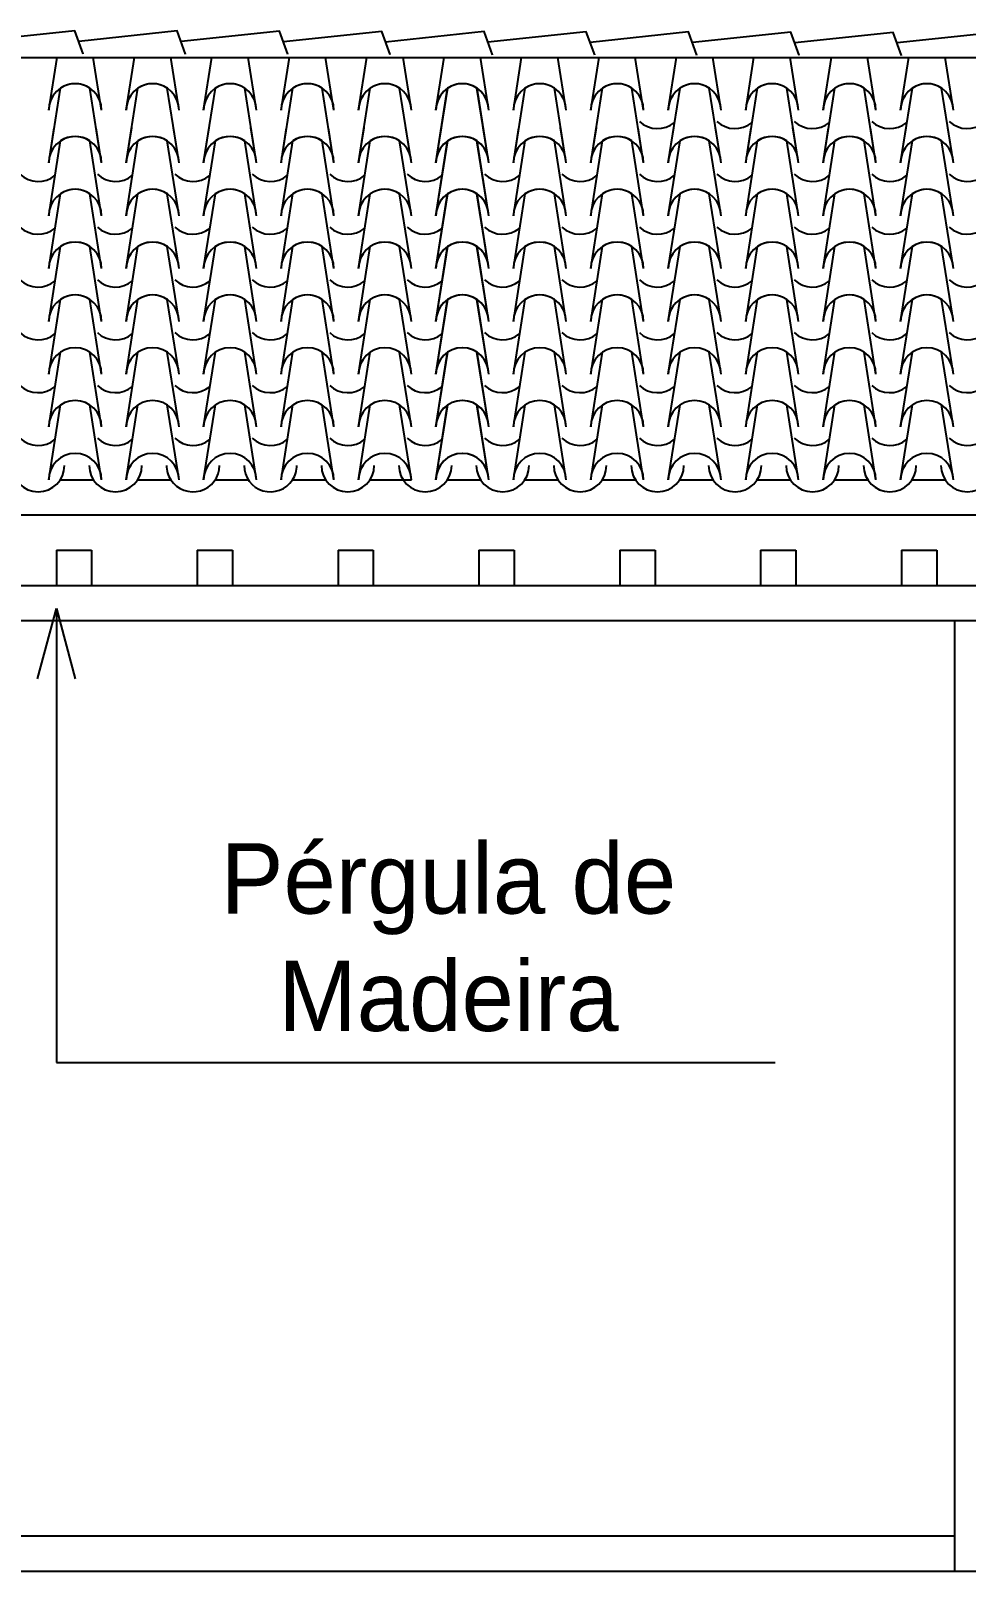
# Model space of a CAD drawing. Header units: millimetres. Extents: x 237 to 339, y 16 to 52.
# Drawn here: x 266.17 to 268.826, y 42.471 to 46.846 of the extents above; entities that cross this region are included whole.
import ezdxf

# ---------------------------------------------------------------- set-up
doc = ezdxf.new("R2010")
doc.units = ezdxf.units.MM
doc.header["$LTSCALE"] = 0.6
doc.header["$MEASUREMENT"] = 0
for name, color, linetype in [('0.1', 1, 'Continuous'), ('0.3', 3, 'Continuous'), ('0.4', 4, 'Continuous'), ('02', 2, 'Continuous'), ('AR-ALV', 5, 'Continuous'), ('AR-ALV-BXA', 1, 'Continuous'), ('COBERTURA', 32, 'Continuous')]:
    doc.layers.add(name, color=color, linetype=linetype)
doc.styles.add('stylUS BT', font='stylu.ttf', dxfattribs={"width": 1.5})
doc.dimstyles.new('ARQ_100 1', dxfattribs={"dimtxt": 0.125, "dimasz": 0.2, "dimexe": 0.1, "dimexo": 0.1, "dimgap": 0.1, "dimtad": 1, "dimzin": 6, "dimtxsty": 'stylUS BT', "dimblk1": 'DOTSMALL', "dimblk2": 'DOTSMALL', "dimsah": 1, "dimcen": 0.09, "dimdle": 0.1, "dimclrd": 256, "dimclre": 256, "dimclrt": 2, "dimaunit": 1, "dimadec": 0, "dimazin": 0, "dimtfac": 1, "dimtmove": 2, "dimatfit": 3, "dimldrblk": 'OPEN30', "dimfxl": 1, "dimtolj": 1, "dimtzin": 0, "dimarcsym": 0})

# ---------------------------------------------------------------- blocks, each defined once
blk = doc.blocks.new('_DOTSMALL')
at = {"color": 0, "linetype": 'ByBlock', "const_width": 0.5}
blk.add_lwpolyline([(-0.0625, 0, 1), (0.0625, 0, 1)], format="xyb", close=True, dxfattribs=at)
blk = doc.blocks.new('_Open30')
at = {"layer": 'AR-ALV', "color": 0, "lineweight": -2}
for p, q in [((-1, 0.268), (0, 0)), ((0, 0), (-1, -0.268)), ((0, 0), (-1, 0))]:
    blk.add_line(p, q, dxfattribs=at)

msp = doc.modelspace()

# ---------------------------------------------------------------- linework, layer by layer
at = {"layer": '0.1', "lineweight": -3}
for p, q in [((264.0219, 46.7703), (271.8426, 46.7703)), ((266.2537, 45.5706), (266.3478, 45.5706)), ((266.4736, 45.5706), (266.5677, 45.5706)), ((266.6935, 45.5706), (266.7876, 45.5706)), ((266.9134, 45.5706), (267.0075, 45.5706)), ((267.1333, 45.5706), (267.2507, 45.5706)), ((267.3532, 45.5706), (267.4471, 45.5706)), ((267.5729, 45.5706), (267.667, 45.5706)), ((267.7928, 45.5706), (267.887, 45.5706)), ((268.0128, 45.5706), (268.1069, 45.5706)), ((268.2327, 45.5706), (268.3268, 45.5706)), ((268.4526, 45.5706), (268.5467, 45.5706)), ((268.6725, 45.5706), (268.7666, 45.5706)), ((264.0219, 45.4706), (271.8426, 45.4706))]:
    msp.add_line(p, q, dxfattribs=at)
at = {"layer": '0.3', "lineweight": -3}
for p, q in [((266.2426, 45.3706), (266.2426, 45.2706)), ((266.2426, 45.3706), (266.3426, 45.3706)), ((266.3426, 45.3706), (266.3426, 45.2706)), ((266.6426, 45.3706), (266.6426, 45.2706)), ((266.6426, 45.3706), (266.7426, 45.3706)), ((266.7426, 45.3706), (266.7426, 45.2706)), ((267.0426, 45.3706), (267.0426, 45.2706)), ((267.0426, 45.3706), (267.1426, 45.3706)), ((267.1426, 45.3706), (267.1426, 45.2706)), ((267.4426, 45.3706), (267.4426, 45.2706)), ((267.4426, 45.3706), (267.5426, 45.3706)), ((267.5426, 45.3706), (267.5426, 45.2706)), ((267.8426, 45.3706), (267.8426, 45.2706)), ((267.8426, 45.3706), (267.9426, 45.3706)), ((267.9426, 45.3706), (267.9426, 45.2706)), ((268.2426, 45.3706), (268.2426, 45.2706)), ((268.2426, 45.3706), (268.3426, 45.3706)), ((268.3426, 45.3706), (268.3426, 45.2706)), ((268.6426, 45.3706), (268.6426, 45.2706)), ((268.6426, 45.3706), (268.7426, 45.3706)), ((268.7426, 45.3706), (268.7426, 45.2706)), ((266.2426, 45.2706), (266.3426, 45.2706)), ((266.6426, 45.2706), (266.7426, 45.2706)), ((267.0426, 45.2706), (267.1426, 45.2706)), ((267.4426, 45.2706), (267.5426, 45.2706)), ((267.8426, 45.2706), (267.9426, 45.2706)), ((268.2426, 45.2706), (268.3426, 45.2706)), ((268.6426, 45.2706), (268.7426, 45.2706))]:
    msp.add_line(p, q, dxfattribs=at)
at = {"layer": '0.4', "lineweight": -3}
msp.add_line((262.3719, 42.4706), (275.8882, 42.4706), dxfattribs=at)
at = {"layer": '02', "lineweight": -3}
for p, q in [((265.6426, 45.2706), (271.8426, 45.2706)), ((265.8426, 45.1706), (271.8426, 45.1706)), ((268.7926, 45.1706), (268.7926, 42.4706))]:
    msp.add_line(p, q, dxfattribs=at)
at = {"layer": 'AR-ALV-BXA', "lineweight": -3}
msp.add_line((266.0426, 42.5706), (268.7926, 42.5706), dxfattribs=at)
at = {"layer": 'COBERTURA', "lineweight": -3}
for p, q in [((266.221, 46.6206), (266.2446, 46.7703)), ((266.371, 46.6206), (266.3475, 46.7703)), ((266.441, 46.6206), (266.4645, 46.7703)), ((266.591, 46.6206), (266.5674, 46.7703)), ((266.6609, 46.6206), (266.6844, 46.7703)), ((266.8109, 46.6206), (266.7873, 46.7703)), ((266.8808, 46.6206), (266.9044, 46.7703)), ((267.0308, 46.6206), (267.0072, 46.7703)), ((267.1007, 46.6206), (267.1243, 46.7703)), ((267.2507, 46.6206), (267.2271, 46.7703)), ((267.3204, 46.6206), (267.344, 46.7703)), ((267.3206, 46.6206), (267.3442, 46.7703)), ((267.4704, 46.6206), (267.4468, 46.7703)), ((267.4706, 46.6206), (267.447, 46.7703)), ((267.5403, 46.6206), (267.5639, 46.7703)), ((267.6903, 46.6206), (267.6668, 46.7703)), ((267.7602, 46.6206), (267.7838, 46.7703)), ((267.9102, 46.6206), (267.8867, 46.7703)), ((267.9801, 46.6206), (268.0037, 46.7703)), ((268.1301, 46.6206), (268.1066, 46.7703)), ((268.2001, 46.6206), (268.2236, 46.7703)), ((268.3501, 46.6206), (268.3265, 46.7703)), ((268.42, 46.6206), (268.4435, 46.7703)), ((268.57, 46.6206), (268.5464, 46.7703)), ((268.6399, 46.6206), (268.6635, 46.7703)), ((268.7899, 46.6206), (268.7663, 46.7703)), ((266.221, 46.4706), (266.2545, 46.683)), ((266.371, 46.4706), (266.3376, 46.683)), ((266.441, 46.4706), (266.4744, 46.683)), ((266.591, 46.4706), (266.5575, 46.683)), ((266.6609, 46.4706), (266.6943, 46.683)), ((266.8109, 46.4706), (266.7774, 46.683)), ((266.8808, 46.4706), (266.9142, 46.683)), ((267.0308, 46.4706), (266.9973, 46.683)), ((267.1007, 46.4706), (267.1341, 46.683)), ((267.2507, 46.4706), (267.2173, 46.683)), ((267.3204, 46.4706), (267.3538, 46.683)), ((267.3206, 46.4706), (267.354, 46.683)), ((267.4704, 46.4706), (267.437, 46.683)), ((267.4706, 46.4706), (267.4372, 46.683)), ((267.5403, 46.4706), (267.5738, 46.683)), ((267.6903, 46.4706), (267.6569, 46.683)), ((267.7602, 46.4706), (267.7937, 46.683)), ((267.9102, 46.4706), (267.8768, 46.683)), ((267.9801, 46.4706), (268.0136, 46.683)), ((268.1301, 46.4706), (268.0967, 46.683)), ((268.2001, 46.4706), (268.2335, 46.683)), ((268.3501, 46.4706), (268.3166, 46.683)), ((268.42, 46.4706), (268.4534, 46.683)), ((268.57, 46.4706), (268.5365, 46.683)), ((268.6399, 46.4706), (268.6733, 46.683)), ((268.7899, 46.4706), (268.7564, 46.683)), ((266.221, 46.4706), (266.2368, 46.5706)), ((266.371, 46.4706), (266.3553, 46.5706)), ((266.441, 46.4706), (266.4567, 46.5706)), ((266.591, 46.4706), (266.5752, 46.5706)), ((266.6609, 46.4706), (266.6766, 46.5706)), ((266.8109, 46.4706), (266.7951, 46.5706)), ((266.8808, 46.4706), (266.8965, 46.5706)), ((267.0308, 46.4706), (267.015, 46.5706)), ((267.1007, 46.4706), (267.1164, 46.5706)), ((267.2507, 46.4706), (267.235, 46.5706)), ((267.3204, 46.4706), (267.3362, 46.5706)), ((267.3206, 46.4706), (267.3363, 46.5706)), ((267.4704, 46.4706), (267.4547, 46.5706)), ((267.4706, 46.4706), (267.4549, 46.5706)), ((267.5403, 46.4706), (267.5561, 46.5706)), ((267.6903, 46.4706), (267.6746, 46.5706)), ((267.7602, 46.4706), (267.776, 46.5706)), ((267.9102, 46.4706), (267.8945, 46.5706)), ((267.9801, 46.4706), (267.9959, 46.5706)), ((268.1301, 46.4706), (268.1144, 46.5706)), ((268.2001, 46.4706), (268.2158, 46.5706)), ((268.3501, 46.4706), (268.3343, 46.5706)), ((268.42, 46.4706), (268.4357, 46.5706)), ((268.57, 46.4706), (268.5542, 46.5706)), ((268.6399, 46.4706), (268.6556, 46.5706)), ((268.7899, 46.4706), (268.7741, 46.5706)), ((266.221, 46.3206), (266.2545, 46.533)), ((266.371, 46.3206), (266.3376, 46.533)), ((266.441, 46.3206), (266.4744, 46.533)), ((266.591, 46.3206), (266.5575, 46.533)), ((266.6609, 46.3206), (266.6943, 46.533)), ((266.8109, 46.3206), (266.7774, 46.533)), ((266.8808, 46.3206), (266.9142, 46.533)), ((267.0308, 46.3206), (266.9973, 46.533)), ((267.1007, 46.3206), (267.1341, 46.533)), ((267.2507, 46.3206), (267.2173, 46.533)), ((267.3204, 46.3206), (267.3538, 46.533)), ((267.3206, 46.3206), (267.354, 46.533)), ((267.4704, 46.3206), (267.437, 46.533)), ((267.4706, 46.3206), (267.4372, 46.533)), ((267.5403, 46.3206), (267.5738, 46.533)), ((267.6903, 46.3206), (267.6569, 46.533)), ((267.7602, 46.3206), (267.7937, 46.533)), ((267.9102, 46.3206), (267.8768, 46.533)), ((267.9801, 46.3206), (268.0136, 46.533)), ((268.1301, 46.3206), (268.0967, 46.533)), ((268.2001, 46.3206), (268.2335, 46.533)), ((268.3501, 46.3206), (268.3166, 46.533)), ((268.42, 46.3206), (268.4534, 46.533)), ((268.57, 46.3206), (268.5365, 46.533)), ((268.6399, 46.3206), (268.6733, 46.533)), ((268.7899, 46.3206), (268.7564, 46.533)), ((266.221, 46.1706), (266.2545, 46.383)), ((266.371, 46.1706), (266.3376, 46.383)), ((266.441, 46.1706), (266.4744, 46.383)), ((266.591, 46.1706), (266.5575, 46.383)), ((266.6609, 46.1706), (266.6943, 46.383)), ((266.8109, 46.1706), (266.7774, 46.383)), ((266.8808, 46.1706), (266.9142, 46.383)), ((267.0308, 46.1706), (266.9973, 46.383)), ((267.1007, 46.1706), (267.1341, 46.383)), ((267.2507, 46.1706), (267.2173, 46.383)), ((267.3204, 46.1706), (267.3538, 46.383)), ((267.3206, 46.1706), (267.354, 46.383)), ((267.4704, 46.1706), (267.437, 46.383)), ((267.4706, 46.1706), (267.4372, 46.383)), ((267.5403, 46.1706), (267.5738, 46.383)), ((267.6903, 46.1706), (267.6569, 46.383)), ((267.7602, 46.1706), (267.7937, 46.383)), ((267.9102, 46.1706), (267.8768, 46.383)), ((267.9801, 46.1706), (268.0136, 46.383)), ((268.1301, 46.1706), (268.0967, 46.383)), ((268.2001, 46.1706), (268.2335, 46.383)), ((268.3501, 46.1706), (268.3166, 46.383)), ((268.42, 46.1706), (268.4534, 46.383)), ((268.57, 46.1706), (268.5365, 46.383)), ((268.6399, 46.1706), (268.6733, 46.383)), ((268.7899, 46.1706), (268.7564, 46.383)), ((266.221, 46.0206), (266.2545, 46.233)), ((266.371, 46.0206), (266.3376, 46.233)), ((266.441, 46.0206), (266.4744, 46.233)), ((266.591, 46.0206), (266.5575, 46.233)), ((266.6609, 46.0206), (266.6943, 46.233)), ((266.8109, 46.0206), (266.7774, 46.233)), ((266.8808, 46.0206), (266.9142, 46.233)), ((267.0308, 46.0206), (266.9973, 46.233)), ((267.1007, 46.0206), (267.1341, 46.233)), ((267.2507, 46.0206), (267.2173, 46.233)), ((267.3204, 46.0206), (267.3538, 46.233)), ((267.3206, 46.0206), (267.354, 46.233)), ((267.4704, 46.0206), (267.437, 46.233)), ((267.4706, 46.0206), (267.4372, 46.233)), ((267.5403, 46.0206), (267.5738, 46.233)), ((267.6903, 46.0206), (267.6569, 46.233)), ((267.7602, 46.0206), (267.7937, 46.233)), ((267.9102, 46.0206), (267.8768, 46.233)), ((267.9801, 46.0206), (268.0136, 46.233)), ((268.1301, 46.0206), (268.0967, 46.233)), ((268.2001, 46.0206), (268.2335, 46.233)), ((268.3501, 46.0206), (268.3166, 46.233)), ((268.42, 46.0206), (268.4534, 46.233)), ((268.57, 46.0206), (268.5365, 46.233)), ((268.6399, 46.0206), (268.6733, 46.233)), ((268.7899, 46.0206), (268.7564, 46.233)), ((266.221, 45.8706), (266.2545, 46.083)), ((266.371, 45.8706), (266.3376, 46.083)), ((266.441, 45.8706), (266.4744, 46.083)), ((266.591, 45.8706), (266.5575, 46.083)), ((266.6609, 45.8706), (266.6943, 46.083)), ((266.8109, 45.8706), (266.7774, 46.083)), ((266.8808, 45.8706), (266.9142, 46.083)), ((267.0308, 45.8706), (266.9973, 46.083)), ((267.1007, 45.8706), (267.1341, 46.083)), ((267.2507, 45.8706), (267.2173, 46.083)), ((267.3204, 45.8706), (267.3538, 46.083)), ((267.3206, 45.8706), (267.354, 46.083)), ((267.4704, 45.8706), (267.437, 46.083)), ((267.4706, 45.8706), (267.4372, 46.083)), ((267.5403, 45.8706), (267.5738, 46.083)), ((267.6903, 45.8706), (267.6569, 46.083)), ((267.7602, 45.8706), (267.7937, 46.083)), ((267.9102, 45.8706), (267.8768, 46.083)), ((267.9801, 45.8706), (268.0136, 46.083)), ((268.1301, 45.8706), (268.0967, 46.083)), ((268.2001, 45.8706), (268.2335, 46.083)), ((268.3501, 45.8706), (268.3166, 46.083)), ((268.42, 45.8706), (268.4534, 46.083)), ((268.57, 45.8706), (268.5365, 46.083)), ((268.6399, 45.8706), (268.6733, 46.083)), ((268.7899, 45.8706), (268.7564, 46.083)), ((266.221, 45.7206), (266.2545, 45.933)), ((266.371, 45.7206), (266.3376, 45.933)), ((266.441, 45.7206), (266.4744, 45.933)), ((266.591, 45.7206), (266.5575, 45.933)), ((266.6609, 45.7206), (266.6943, 45.933)), ((266.8109, 45.7206), (266.7774, 45.933)), ((266.8808, 45.7206), (266.9142, 45.933)), ((267.0308, 45.7206), (266.9973, 45.933)), ((267.1007, 45.7206), (267.1341, 45.933)), ((267.2507, 45.7206), (267.2173, 45.933)), ((267.3204, 45.7206), (267.3538, 45.933)), ((267.3206, 45.7206), (267.354, 45.933)), ((267.4704, 45.7206), (267.437, 45.933)), ((267.4706, 45.7206), (267.4372, 45.933)), ((267.5403, 45.7206), (267.5738, 45.933)), ((267.6903, 45.7206), (267.6569, 45.933)), ((267.7602, 45.7206), (267.7937, 45.933)), ((267.9102, 45.7206), (267.8768, 45.933)), ((267.9801, 45.7206), (268.0136, 45.933)), ((268.1301, 45.7206), (268.0967, 45.933)), ((268.2001, 45.7206), (268.2335, 45.933)), ((268.3501, 45.7206), (268.3166, 45.933)), ((268.42, 45.7206), (268.4534, 45.933)), ((268.57, 45.7206), (268.5365, 45.933)), ((268.6399, 45.7206), (268.6733, 45.933)), ((268.7899, 45.7206), (268.7564, 45.933)), ((266.221, 45.5706), (266.2545, 45.783)), ((266.371, 45.5706), (266.3376, 45.783)), ((266.441, 45.5706), (266.4744, 45.783)), ((266.591, 45.5706), (266.5575, 45.783)), ((266.6609, 45.5706), (266.6943, 45.783)), ((266.8109, 45.5706), (266.7774, 45.783)), ((266.8808, 45.5706), (266.9142, 45.783)), ((267.0308, 45.5706), (266.9973, 45.783)), ((267.1007, 45.5706), (267.1341, 45.783)), ((267.2507, 45.5706), (267.2173, 45.783)), ((267.3204, 45.5706), (267.3538, 45.783)), ((267.3206, 45.5706), (267.354, 45.783)), ((267.4704, 45.5706), (267.437, 45.783)), ((267.4706, 45.5706), (267.4372, 45.783)), ((267.5403, 45.5706), (267.5738, 45.783)), ((267.6903, 45.5706), (267.6569, 45.783)), ((267.7602, 45.5706), (267.7937, 45.783)), ((267.9102, 45.5706), (267.8768, 45.783)), ((267.9801, 45.5706), (268.0136, 45.783)), ((268.1301, 45.5706), (268.0967, 45.783)), ((268.2001, 45.5706), (268.2335, 45.783)), ((268.3501, 45.5706), (268.3166, 45.783)), ((268.42, 45.5706), (268.4534, 45.783)), ((268.57, 45.5706), (268.5365, 45.783)), ((268.6399, 45.5706), (268.6733, 45.783)), ((268.7899, 45.5706), (268.7564, 45.783))]:
    msp.add_line(p, q, dxfattribs=at)
for points in [[(266.3192, 46.7802), (266.3192, 46.7802), (266.2952, 46.8458), (266.0159, 46.8161)], [(266.6097, 46.7797), (266.6097, 46.7797), (266.5857, 46.8453), (266.3063, 46.8156)], [(266.9001, 46.7791), (266.9001, 46.7791), (266.8761, 46.8447), (266.5967, 46.815)], [(267.1905, 46.7786), (267.1905, 46.7786), (267.1665, 46.8442), (266.8872, 46.8145)], [(267.481, 46.778), (267.481, 46.778), (267.457, 46.8436), (267.1776, 46.8139)], [(267.7714, 46.7775), (267.7714, 46.7775), (267.7474, 46.8431), (267.468, 46.8134)], [(268.0618, 46.7769), (268.0618, 46.7769), (268.0378, 46.8425), (267.7585, 46.8128)], [(268.3523, 46.7764), (268.3523, 46.7764), (268.3283, 46.842), (268.0489, 46.8123)], [(268.6427, 46.7758), (268.6427, 46.7758), (268.6187, 46.8414), (268.3393, 46.8117)], [(268.9331, 46.7753), (268.9331, 46.7753), (268.9091, 46.8409), (268.6298, 46.8112)]]:
    msp.add_lwpolyline(points, dxfattribs=at)
for centre, start, end in [((266.296, 46.6206), 0, 180), ((266.296, 46.6206), 56.343, 123.657), ((266.516, 46.6206), 0, 180), ((266.516, 46.6206), 56.343, 123.657), ((266.7359, 46.6206), 0, 180), ((266.7359, 46.6206), 56.343, 123.657), ((266.9558, 46.6206), 0, 180), ((266.9558, 46.6206), 56.343, 123.657), ((267.1757, 46.6206), 0, 180), ((267.1757, 46.6206), 56.343, 123.657), ((267.3954, 46.6206), 0, 180), ((267.3956, 46.6206), 0, 180), ((267.3954, 46.6206), 56.343, 123.657), ((267.3956, 46.6206), 56.343, 123.657), ((267.6153, 46.6206), 0, 180), ((267.6153, 46.6206), 56.343, 123.657), ((267.8352, 46.6206), 0, 180), ((267.8352, 46.6206), 56.343, 123.657), ((268.0551, 46.6206), 0, 180), ((268.0551, 46.6206), 56.343, 123.657), ((268.2751, 46.6206), 0, 180), ((268.2751, 46.6206), 56.343, 123.657), ((268.495, 46.6206), 0, 180), ((268.495, 46.6206), 56.343, 123.657), ((268.7149, 46.6206), 0, 180), ((268.7149, 46.6206), 56.343, 123.657), ((267.9499, 46.643), 226.5369, 310.2081), ((268.1698, 46.643), 226.5369, 310.2081), ((268.3897, 46.643), 226.5369, 310.2081), ((268.6096, 46.643), 226.5369, 310.2081), ((268.8295, 46.643), 226.5369, 310.2081), ((266.296, 46.4706), 0, 180), ((266.296, 46.4706), 56.343, 123.657), ((266.516, 46.4706), 0, 180), ((266.516, 46.4706), 56.343, 123.657), ((266.7359, 46.4706), 0, 180), ((266.7359, 46.4706), 56.343, 123.657), ((266.9558, 46.4706), 0, 180), ((266.9558, 46.4706), 56.343, 123.657), ((267.1757, 46.4706), 0, 180), ((267.1757, 46.4706), 56.343, 123.657), ((267.3954, 46.4706), 0, 180), ((267.3956, 46.4706), 0, 180), ((267.3954, 46.4706), 56.343, 123.657), ((267.3956, 46.4706), 56.343, 123.657), ((267.6153, 46.4706), 0, 180), ((267.6153, 46.4706), 56.343, 123.657), ((267.8352, 46.4706), 0, 180), ((267.8352, 46.4706), 56.343, 123.657), ((268.0551, 46.4706), 0, 180), ((268.0551, 46.4706), 56.343, 123.657), ((268.2751, 46.4706), 0, 180), ((268.2751, 46.4706), 56.343, 123.657), ((268.495, 46.4706), 0, 180), ((268.495, 46.4706), 56.343, 123.657), ((268.7149, 46.4706), 0, 180), ((268.7149, 46.4706), 56.343, 123.657), ((266.1908, 46.493), 226.5369, 310.2081), ((266.4107, 46.493), 226.5369, 310.2081), ((266.6306, 46.493), 226.5369, 310.2081), ((266.8505, 46.493), 226.5369, 310.2081), ((267.0704, 46.493), 226.5369, 310.2081), ((267.2903, 46.493), 226.5369, 310.2081), ((267.51, 46.493), 226.5369, 310.2081), ((267.7299, 46.493), 226.5369, 310.2081), ((267.9499, 46.493), 226.5369, 310.2081), ((268.1698, 46.493), 226.5369, 310.2081), ((268.3897, 46.493), 226.5369, 310.2081), ((268.6096, 46.493), 226.5369, 310.2081), ((268.8295, 46.493), 226.5369, 310.2081), ((266.296, 46.3206), 0, 180), ((266.296, 46.3206), 56.343, 123.657), ((266.516, 46.3206), 0, 180), ((266.516, 46.3206), 56.343, 123.657), ((266.7359, 46.3206), 0, 180), ((266.7359, 46.3206), 56.343, 123.657), ((266.9558, 46.3206), 0, 180), ((266.9558, 46.3206), 56.343, 123.657), ((267.1757, 46.3206), 0, 180), ((267.1757, 46.3206), 56.343, 123.657), ((267.3954, 46.3206), 0, 180), ((267.3956, 46.3206), 0, 180), ((267.3954, 46.3206), 56.343, 123.657), ((267.3956, 46.3206), 56.343, 123.657), ((267.6153, 46.3206), 0, 180), ((267.6153, 46.3206), 56.343, 123.657), ((267.8352, 46.3206), 0, 180), ((267.8352, 46.3206), 56.343, 123.657), ((268.0551, 46.3206), 0, 180), ((268.0551, 46.3206), 56.343, 123.657), ((268.2751, 46.3206), 0, 180), ((268.2751, 46.3206), 56.343, 123.657), ((268.495, 46.3206), 0, 180), ((268.495, 46.3206), 56.343, 123.657), ((268.7149, 46.3206), 0, 180), ((268.7149, 46.3206), 56.343, 123.657), ((266.1908, 46.343), 226.5369, 310.2081), ((266.4107, 46.343), 226.5369, 310.2081), ((266.6306, 46.343), 226.5369, 310.2081), ((266.8505, 46.343), 226.5369, 310.2081), ((267.0704, 46.343), 226.5369, 310.2081), ((267.2903, 46.343), 226.5369, 310.2081), ((267.51, 46.343), 226.5369, 310.2081), ((267.7299, 46.343), 226.5369, 310.2081), ((267.9499, 46.343), 226.5369, 310.2081), ((268.1698, 46.343), 226.5369, 310.2081), ((268.3897, 46.343), 226.5369, 310.2081), ((268.6096, 46.343), 226.5369, 310.2081), ((268.8295, 46.343), 226.5369, 310.2081), ((266.296, 46.1706), 0, 180), ((266.296, 46.1706), 56.343, 123.657), ((266.516, 46.1706), 0, 180), ((266.516, 46.1706), 56.343, 123.657), ((266.7359, 46.1706), 0, 180), ((266.7359, 46.1706), 56.343, 123.657), ((266.9558, 46.1706), 0, 180), ((266.9558, 46.1706), 56.343, 123.657), ((267.1757, 46.1706), 0, 180), ((267.1757, 46.1706), 56.343, 123.657), ((267.3954, 46.1706), 0, 180), ((267.3956, 46.1706), 0, 180), ((267.3954, 46.1706), 56.343, 123.657), ((267.3956, 46.1706), 56.343, 123.657), ((267.6153, 46.1706), 0, 180), ((267.6153, 46.1706), 56.343, 123.657), ((267.8352, 46.1706), 0, 180), ((267.8352, 46.1706), 56.343, 123.657), ((268.0551, 46.1706), 0, 180), ((268.0551, 46.1706), 56.343, 123.657), ((268.2751, 46.1706), 0, 180), ((268.2751, 46.1706), 56.343, 123.657), ((268.495, 46.1706), 0, 180), ((268.495, 46.1706), 56.343, 123.657), ((268.7149, 46.1706), 0, 180), ((268.7149, 46.1706), 56.343, 123.657), ((266.1908, 46.193), 226.5369, 310.2081), ((266.4107, 46.193), 226.5369, 310.2081), ((266.6306, 46.193), 226.5369, 310.2081), ((266.8505, 46.193), 226.5369, 310.2081), ((267.0704, 46.193), 226.5369, 310.2081), ((267.2903, 46.193), 226.5369, 310.2081), ((267.51, 46.193), 226.5369, 310.2081), ((267.7299, 46.193), 226.5369, 310.2081), ((267.9499, 46.193), 226.5369, 310.2081), ((268.1698, 46.193), 226.5369, 310.2081), ((268.3897, 46.193), 226.5369, 310.2081), ((268.6096, 46.193), 226.5369, 310.2081), ((268.8295, 46.193), 226.5369, 310.2081), ((266.296, 46.0206), 0, 180), ((266.296, 46.0206), 56.343, 123.657), ((266.516, 46.0206), 0, 180), ((266.516, 46.0206), 56.343, 123.657), ((266.7359, 46.0206), 0, 180), ((266.7359, 46.0206), 56.343, 123.657), ((266.9558, 46.0206), 0, 180), ((266.9558, 46.0206), 56.343, 123.657), ((267.1757, 46.0206), 0, 180), ((267.1757, 46.0206), 56.343, 123.657), ((267.3954, 46.0206), 0, 180), ((267.3956, 46.0206), 0, 180), ((267.3954, 46.0206), 56.343, 123.657), ((267.3956, 46.0206), 56.343, 123.657), ((267.6153, 46.0206), 0, 180), ((267.6153, 46.0206), 56.343, 123.657), ((267.8352, 46.0206), 0, 180), ((267.8352, 46.0206), 56.343, 123.657), ((268.0551, 46.0206), 0, 180), ((268.0551, 46.0206), 56.343, 123.657), ((268.2751, 46.0206), 0, 180), ((268.2751, 46.0206), 56.343, 123.657), ((268.495, 46.0206), 0, 180), ((268.495, 46.0206), 56.343, 123.657), ((268.7149, 46.0206), 0, 180), ((268.7149, 46.0206), 56.343, 123.657), ((266.1908, 46.043), 226.5369, 310.2081), ((266.4107, 46.043), 226.5369, 310.2081), ((266.6306, 46.043), 226.5369, 310.2081), ((266.8505, 46.043), 226.5369, 310.2081), ((267.0704, 46.043), 226.5369, 310.2081), ((267.2903, 46.043), 226.5369, 310.2081), ((267.51, 46.043), 226.5369, 310.2081), ((267.7299, 46.043), 226.5369, 310.2081), ((267.9499, 46.043), 226.5369, 310.2081), ((268.1698, 46.043), 226.5369, 310.2081), ((268.3897, 46.043), 226.5369, 310.2081), ((268.6096, 46.043), 226.5369, 310.2081), ((268.8295, 46.043), 226.5369, 310.2081), ((266.296, 45.8706), 0, 180), ((266.516, 45.8706), 0, 180), ((266.7359, 45.8706), 0, 180), ((266.9558, 45.8706), 0, 180), ((267.1757, 45.8706), 0, 180), ((267.3954, 45.8706), 0, 180), ((267.3956, 45.8706), 0, 180), ((267.6153, 45.8706), 0, 180), ((267.8352, 45.8706), 0, 180), ((268.0551, 45.8706), 0, 180), ((268.2751, 45.8706), 0, 180), ((268.495, 45.8706), 0, 180), ((268.7149, 45.8706), 0, 180), ((266.1908, 45.893), 226.5369, 310.2081), ((266.4107, 45.893), 226.5369, 310.2081), ((266.6306, 45.893), 226.5369, 310.2081), ((266.8505, 45.893), 226.5369, 310.2081), ((267.0704, 45.893), 226.5369, 310.2081), ((267.2903, 45.893), 226.5369, 310.2081), ((267.51, 45.893), 226.5369, 310.2081), ((267.7299, 45.893), 226.5369, 310.2081), ((267.9499, 45.893), 226.5369, 310.2081), ((268.1698, 45.893), 226.5369, 310.2081), ((268.3897, 45.893), 226.5369, 310.2081), ((268.6096, 45.893), 226.5369, 310.2081), ((268.8295, 45.893), 226.5369, 310.2081), ((266.296, 45.7206), 0, 180), ((266.516, 45.7206), 0, 180), ((266.7359, 45.7206), 0, 180), ((266.9558, 45.7206), 0, 180), ((267.1757, 45.7206), 0, 180), ((267.3954, 45.7206), 0, 180), ((267.3956, 45.7206), 0, 180), ((267.6153, 45.7206), 0, 180), ((267.8352, 45.7206), 0, 180), ((268.0551, 45.7206), 0, 180), ((268.2751, 45.7206), 0, 180), ((268.495, 45.7206), 0, 180), ((268.7149, 45.7206), 0, 180), ((266.1908, 45.743), 226.5369, 310.2081), ((266.4107, 45.743), 226.5369, 310.2081), ((266.6306, 45.743), 226.5369, 310.2081), ((266.8505, 45.743), 226.5369, 310.2081), ((267.0704, 45.743), 226.5369, 310.2081), ((267.2903, 45.743), 226.5369, 310.2081), ((267.51, 45.743), 226.5369, 310.2081), ((267.7299, 45.743), 226.5369, 310.2081), ((267.9499, 45.743), 226.5369, 310.2081), ((268.1698, 45.743), 226.5369, 310.2081), ((268.3897, 45.743), 226.5369, 310.2081), ((268.6096, 45.743), 226.5369, 310.2081), ((268.8295, 45.743), 226.5369, 310.2081), ((266.296, 45.5706), 0, 180), ((266.516, 45.5706), 0, 180), ((266.7359, 45.5706), 0, 180), ((266.9558, 45.5706), 0, 180), ((267.1757, 45.5706), 0, 180), ((267.3954, 45.5706), 0, 180), ((267.3956, 45.5706), 0, 180), ((267.6153, 45.5706), 0, 180), ((267.8352, 45.5706), 0, 180), ((268.0551, 45.5706), 0, 180), ((268.2751, 45.5706), 0, 180), ((268.495, 45.5706), 0, 180), ((268.7149, 45.5706), 0, 180), ((266.1908, 45.6114), 180, 0), ((266.4107, 45.6114), 180, 0), ((266.6306, 45.6114), 180, 213.0025), ((266.6306, 45.6114), 213.0025, 0), ((266.8505, 45.6114), 180, 326.9975), ((266.8505, 45.6114), 326.9975, 0), ((267.0704, 45.6114), 180, 0), ((267.2903, 45.6114), 180, 0), ((267.51, 45.6114), 180, 0), ((267.7299, 45.6114), 180, 0), ((267.9499, 45.6114), 180, 0), ((268.1698, 45.6114), 180, 0), ((268.3897, 45.6114), 180, 0), ((268.6096, 45.6114), 180, 0), ((268.8295, 45.6114), 180, 0)]:
    msp.add_arc(centre, 0.075, start, end, dxfattribs=at)

# ---------------------------------------------------------------- texts
at = {"layer": '02', "lineweight": -3, "insert": (267.356, 44.2702), "char_height": 0.2, "width": 2.111559, "attachment_point": 5}
msp.add_mtext('{\\fStylus BT|b0|i0|c0|p34;Pérgula de Madeira}', dxfattribs=at)

# ---------------------------------------------------------------- leaders
at = {"layer": 'AR-ALV-BXA', "lineweight": -3}
msp.add_leader([(266.2426, 45.205), (266.2426, 43.9157), (268.2837, 43.9157)], dimstyle='ARQ_100 1', override={"dimgap": 0.05, "dimtad": 0}, dxfattribs=at)

doc.saveas('drawing.dxf')
